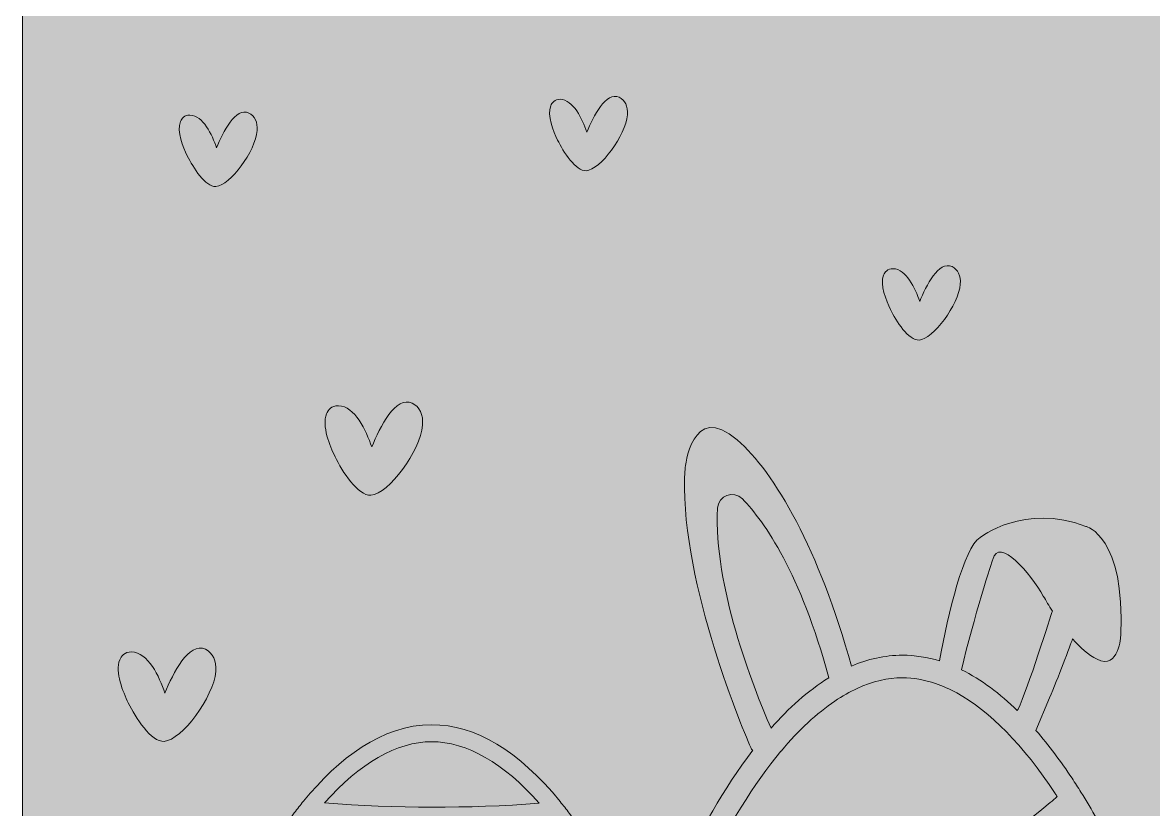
# Model space of a CAD drawing. Extents: x 254 to 755, y -942 to -58.
# Drawn here: x 254 to 575.9, y -710.1 to -486.1 of the extents above; entities that cross this region are included whole.
import ezdxf

# ---------------------------------------------------------------- set-up
doc = ezdxf.new("R2010")
doc.units = 0
doc.header["$MEASUREMENT"] = 0
doc.layers.add('Layer 1', color=7, linetype='Continuous', lineweight=0)

# ---------------------------------------------------------------- blocks, each defined once
blk = doc.blocks.new('Block_0')
at = {"layer": 'Layer 1', "true_color": 0xffdab2, "transparency": 33554687}
h = blk.add_hatch(color=41, dxfattribs=at)
h.dxf.hatch_style = 2
edge = h.paths.add_edge_path()
edge.add_spline(control_points=[(504.39, -90.05), (515.28, -90.05), (523.35, -98.96), (523.81, -109.5), (524.28, -120), (514.54, -128.94), (504.39, -128.94), (493.48, -128.94), (485.4, -120.03), (484.94, -109.5), (484.47, -99), (494.22, -90.05), (504.39, -90.05)], knot_values=[0, 0, 0, 0, 1, 1, 1, 2, 2, 2, 3, 3, 3, 4, 4, 4, 4], degree=3, periodic=0)
edge = h.paths.add_edge_path()
edge.add_spline(control_points=[(754.9, -238.7), (753.66, -204.71), (725.72, -177.56), (691.46, -177.56), (691.46, -177.56), (685.55, -177.56), (685.55, -177.56), (684.32, -146.16), (658.48, -121.11), (626.8, -121.11), (626.8, -121.11), (584.65, -121.11), (584.65, -121.11), (576.14, -84.71), (543.5, -57.62), (504.49, -57.62), (465.5, -57.62), (432.86, -84.71), (424.35, -121.11), (424.35, -121.11), (382.2, -121.11), (382.2, -121.11), (365.97, -121.11), (351.26, -127.7), (340.62, -138.33), (330.53, -148.44), (324.08, -162.27), (323.46, -177.56), (323.46, -177.56), (317.54, -177.56), (317.54, -177.56), (300, -177.56), (284.14, -184.66), (272.64, -196.16), (261.65, -207.14), (254.7, -222.09), (254.1, -238.7), (254.07, -239.48), (254.05, -240.25), (254.05, -241.05), (254.05, -241.05), (254.05, -914.85), (254.05, -914.85), (254.05, -930.06), (266.36, -942.38), (281.57, -942.38), (281.57, -942.38), (727.43, -942.38), (727.43, -942.38), (742.64, -942.38), (754.95, -930.06), (754.95, -914.85), (754.95, -914.85), (754.95, -241.05), (754.95, -241.05), (754.95, -240.25), (754.93, -239.48), (754.9, -238.7)], knot_values=[0, 0, 0, 0, 1, 1, 1, 2, 2, 2, 3, 3, 3, 4, 4, 4, 5, 5, 5, 6, 6, 6, 7, 7, 7, 8, 8, 8, 9, 9, 9, 10, 10, 10, 11, 11, 11, 12, 12, 12, 13, 13, 13, 14, 14, 14, 15, 15, 15, 16, 16, 16, 17, 17, 17, 18, 18, 18, 19, 19, 19, 19], degree=3, periodic=0)
at = {"layer": 'Layer 1', "true_color": 0x542400, "transparency": 33554687}
h = blk.add_hatch(color=38, dxfattribs=at)
h.dxf.hatch_style = 2
edge = h.paths.add_edge_path()
edge.add_spline(control_points=[(426.2, -512.42), (425.73, -518.25), (418.5, -528.05), (414.48, -528.32), (411.51, -528.51), (407.95, -522.91), (406.32, -519.57), (405.12, -517.12), (403.28, -512.59), (404.39, -509.81), (404.73, -508.96), (405.48, -507.96), (407.08, -507.99), (410.83, -508.07), (413.37, -513.61), (414.66, -517.33), (416.49, -512.81), (420.08, -505.65), (423.86, -507.41), (425.54, -508.19), (426.39, -510.01), (426.2, -512.42)], knot_values=[0, 0, 0, 0, 1, 1, 1, 2, 2, 2, 3, 3, 3, 4, 4, 4, 5, 5, 5, 6, 6, 6, 7, 7, 7, 7], degree=3, periodic=0)
h = blk.add_hatch(color=38, dxfattribs=at)
h.dxf.hatch_style = 2
edge = h.paths.add_edge_path()
edge.add_spline(control_points=[(320.81, -516.9), (320.34, -522.73), (313.11, -532.54), (309.09, -532.8), (306.11, -533), (302.56, -527.4), (300.93, -524.06), (299.73, -521.61), (297.88, -517.08), (298.99, -514.29), (299.33, -513.44), (300.08, -512.44), (301.68, -512.47), (305.43, -512.55), (307.98, -518.1), (309.26, -521.82), (311.09, -517.29), (314.68, -510.13), (318.46, -511.89), (320.14, -512.67), (321, -514.5), (320.81, -516.9)], knot_values=[0, 0, 0, 0, 1, 1, 1, 2, 2, 2, 3, 3, 3, 4, 4, 4, 5, 5, 5, 6, 6, 6, 7, 7, 7, 7], degree=3, periodic=0)
h = blk.add_hatch(color=38, dxfattribs=at)
h.dxf.hatch_style = 2
edge = h.paths.add_edge_path()
edge.add_spline(control_points=[(520.95, -560.63), (520.48, -566.46), (513.25, -576.27), (509.23, -576.53), (506.26, -576.72), (502.7, -571.12), (501.07, -567.78), (499.87, -565.33), (498.02, -560.81), (499.13, -558.02), (499.47, -557.17), (500.22, -556.17), (501.82, -556.2), (505.57, -556.28), (508.12, -561.83), (509.4, -565.54), (511.23, -561.02), (514.82, -553.86), (518.6, -555.62), (520.29, -556.4), (521.14, -558.23), (520.95, -560.63)], knot_values=[0, 0, 0, 0, 1, 1, 1, 2, 2, 2, 3, 3, 3, 4, 4, 4, 5, 5, 5, 6, 6, 6, 7, 7, 7, 7], degree=3, periodic=0)
h = blk.add_hatch(color=38, dxfattribs=at)
h.dxf.hatch_style = 2
edge = h.paths.add_edge_path()
edge.add_spline(control_points=[(367.89, -600.78), (367.3, -608.08), (358.25, -620.36), (353.21, -620.69), (349.49, -620.94), (345.03, -613.92), (342.99, -609.74), (341.49, -606.67), (339.17, -600.99), (340.56, -597.51), (340.99, -596.44), (341.93, -595.19), (343.94, -595.22), (348.63, -595.32), (351.82, -602.27), (353.43, -606.93), (355.72, -601.26), (360.22, -592.3), (364.96, -594.5), (367.06, -595.48), (368.13, -597.76), (367.89, -600.78)], knot_values=[0, 0, 0, 0, 1, 1, 1, 2, 2, 2, 3, 3, 3, 4, 4, 4, 5, 5, 5, 6, 6, 6, 7, 7, 7, 7], degree=3, periodic=0)
h = blk.add_hatch(color=38, dxfattribs=at)
h.dxf.hatch_style = 2
edge = h.paths.add_edge_path()
edge.add_spline(control_points=[(309.03, -670.85), (308.44, -678.15), (299.38, -690.44), (294.34, -690.77), (290.62, -691.01), (286.17, -684), (284.12, -679.81), (282.62, -676.74), (280.31, -671.07), (281.7, -667.58), (282.12, -666.52), (283.06, -665.27), (285.07, -665.3), (289.77, -665.4), (292.95, -672.35), (294.56, -677.01), (296.86, -671.34), (301.35, -662.37), (306.09, -664.57), (308.2, -665.55), (309.27, -667.84), (309.03, -670.85)], knot_values=[0, 0, 0, 0, 1, 1, 1, 2, 2, 2, 3, 3, 3, 4, 4, 4, 5, 5, 5, 6, 6, 6, 7, 7, 7, 7], degree=3, periodic=0)
at = {"layer": 'Layer 1'}
for points, knots in [([(754.9, -238.7), (753.66, -204.71), (725.72, -177.56), (691.46, -177.56), (691.46, -177.56), (685.55, -177.56), (685.55, -177.56), (684.32, -146.16), (658.48, -121.11), (626.8, -121.11), (626.8, -121.11), (584.65, -121.11), (584.65, -121.11), (576.14, -84.71), (543.5, -57.62), (504.49, -57.62), (465.5, -57.62), (432.86, -84.71), (424.35, -121.11), (424.35, -121.11), (382.2, -121.11), (382.2, -121.11), (365.97, -121.11), (351.26, -127.7), (340.62, -138.33), (330.53, -148.44), (324.08, -162.27), (323.46, -177.56), (323.46, -177.56), (317.54, -177.56), (317.54, -177.56), (300, -177.56), (284.14, -184.66), (272.64, -196.16), (261.65, -207.14), (254.7, -222.09), (254.1, -238.7), (254.07, -239.48), (254.05, -240.25), (254.05, -241.05), (254.05, -241.05), (254.05, -914.85), (254.05, -914.85), (254.05, -930.06), (266.36, -942.38), (281.57, -942.38), (281.57, -942.38), (727.43, -942.38), (727.43, -942.38), (742.64, -942.38), (754.95, -930.06), (754.95, -914.85), (754.95, -914.85), (754.95, -241.05), (754.95, -241.05), (754.95, -240.25), (754.93, -239.48), (754.9, -238.7)], [0, 0, 0, 0, 1, 1, 1, 2, 2, 2, 3, 3, 3, 4, 4, 4, 5, 5, 5, 6, 6, 6, 7, 7, 7, 8, 8, 8, 9, 9, 9, 10, 10, 10, 11, 11, 11, 12, 12, 12, 13, 13, 13, 14, 14, 14, 15, 15, 15, 16, 16, 16, 17, 17, 17, 18, 18, 18, 19, 19, 19, 19]), ([(426.2, -512.42), (425.73, -518.25), (418.5, -528.05), (414.48, -528.32), (411.51, -528.51), (407.95, -522.91), (406.32, -519.57), (405.12, -517.12), (403.28, -512.59), (404.39, -509.81), (404.73, -508.96), (405.48, -507.96), (407.08, -507.99), (410.83, -508.07), (413.37, -513.61), (414.66, -517.33), (416.49, -512.81), (420.08, -505.65), (423.86, -507.41), (425.54, -508.19), (426.39, -510.01), (426.2, -512.42)], [0, 0, 0, 0, 1, 1, 1, 2, 2, 2, 3, 3, 3, 4, 4, 4, 5, 5, 5, 6, 6, 6, 7, 7, 7, 7]), ([(320.81, -516.9), (320.34, -522.73), (313.11, -532.54), (309.09, -532.8), (306.11, -533), (302.56, -527.4), (300.93, -524.06), (299.73, -521.61), (297.88, -517.08), (298.99, -514.29), (299.33, -513.44), (300.08, -512.44), (301.68, -512.47), (305.43, -512.55), (307.98, -518.1), (309.26, -521.82), (311.09, -517.29), (314.68, -510.13), (318.46, -511.89), (320.14, -512.67), (321, -514.5), (320.81, -516.9)], [0, 0, 0, 0, 1, 1, 1, 2, 2, 2, 3, 3, 3, 4, 4, 4, 5, 5, 5, 6, 6, 6, 7, 7, 7, 7]), ([(520.95, -560.63), (520.48, -566.46), (513.25, -576.27), (509.23, -576.53), (506.26, -576.72), (502.7, -571.12), (501.07, -567.78), (499.87, -565.33), (498.02, -560.81), (499.13, -558.02), (499.47, -557.17), (500.22, -556.17), (501.82, -556.2), (505.57, -556.28), (508.12, -561.83), (509.4, -565.54), (511.23, -561.02), (514.82, -553.86), (518.6, -555.62), (520.29, -556.4), (521.14, -558.23), (520.95, -560.63)], [0, 0, 0, 0, 1, 1, 1, 2, 2, 2, 3, 3, 3, 4, 4, 4, 5, 5, 5, 6, 6, 6, 7, 7, 7, 7]), ([(717.95, -817.91), (717.76, -816.03), (717.52, -814.08), (717.24, -812.13), (716.17, -804.46), (714.44, -796.06), (712.17, -787.43), (712.06, -786.98), (711.94, -786.54), (711.82, -786.09), (711.48, -784.81), (711.12, -783.51), (710.75, -782.22), (710.59, -781.66), (710.43, -781.1), (710.27, -780.53), (710.27, -780.53), (709.77, -778.84), (709.77, -778.84), (709.71, -778.64), (709.64, -778.44), (709.59, -778.23), (709.53, -778.03), (709.46, -777.83), (709.41, -777.63), (709.07, -776.5), (708.71, -775.33), (708.31, -774.07), (708.18, -773.67), (708.05, -773.27), (707.93, -772.87), (707.31, -770.95), (706.67, -769.03), (706.02, -767.15), (705.82, -766.57), (705.61, -765.99), (705.41, -765.41), (704.86, -763.86), (704.31, -762.33), (703.73, -760.8), (701.2, -754.01), (698.45, -747.49), (695.59, -741.42), (695.38, -740.99), (695.18, -740.57), (694.98, -740.14), (694.51, -739.17), (694.03, -738.2), (693.56, -737.25), (692.77, -735.66), (691.97, -734.11), (691.15, -732.59), (690.49, -731.33), (689.77, -730.02), (689.02, -728.68), (689.01, -728.66), (689, -728.65), (688.99, -728.63), (688.14, -727.12), (687.28, -725.65), (686.43, -724.22), (685.97, -723.47), (685.53, -722.74), (685.08, -722.02), (685.02, -721.92), (684.95, -721.82), (684.89, -721.72), (684.28, -720.74), (683.67, -719.78), (683.06, -718.86), (682.96, -718.7), (682.86, -718.55), (682.75, -718.39), (682.69, -718.28), (682.61, -718.18), (682.55, -718.07), (680.94, -715.65), (679.33, -713.37), (677.7, -711.23), (676.84, -710.09), (675.97, -708.99), (675.11, -707.92), (663.24, -693.39), (650.97, -686.04), (638.52, -686.04), (624.37, -686.04), (612, -695.67), (602.03, -707.81), (601.15, -708.89), (600.28, -710), (599.43, -711.12), (597.78, -713.28), (596.21, -715.5), (594.72, -717.73), (594.54, -717.98), (594.38, -718.24), (594.21, -718.49), (593.59, -719.42), (593, -720.35), (592.42, -721.28), (591.8, -722.25), (591.21, -723.22), (590.63, -724.19), (589.72, -725.7), (588.85, -727.19), (588.02, -728.67), (587.26, -730.03), (586.53, -731.38), (585.83, -732.69), (585.02, -734.21), (584.26, -735.69), (583.54, -737.12), (583.06, -738.09), (582.59, -739.04), (582.15, -739.97), (581.91, -740.45), (581.68, -740.94), (581.45, -741.42), (579.96, -744.57), (578.5, -747.86), (577.08, -751.24), (576.66, -750.07), (576.24, -748.91), (575.81, -747.74), (573.1, -740.49), (570.13, -733.39), (566.95, -726.67), (565.54, -723.69), (563.93, -720.46), (562.13, -717.07), (561.38, -715.67), (560.61, -714.25), (559.8, -712.81), (558.39, -710.32), (556.9, -707.77), (555.31, -705.23), (554.48, -703.91), (553.63, -702.58), (552.76, -701.26), (549.63, -696.57), (546.21, -691.95), (542.49, -687.67), (542.49, -687.67), (546.36, -678.42), (546.36, -678.42), (546.36, -678.42), (546.38, -678.39), (546.38, -678.39), (548.71, -673.02), (552.26, -663.41), (552.92, -661.61), (555.06, -664.06), (557.41, -666.15), (559.89, -667.39), (566.19, -670.54), (566.64, -660.64), (566.64, -660.64), (567.99, -632.28), (556.74, -629.58), (556.74, -629.58), (539.19, -622.83), (526.58, -632.73), (526.58, -632.73), (521.91, -635.76), (517.59, -654.21), (515.06, -667.88), (511.66, -666.83), (508.13, -666.25), (504.5, -666.25), (499.44, -666.25), (494.58, -667.37), (489.96, -669.34), (480.87, -636.37), (468.11, -614.09), (457.49, -604.94), (444.43, -593.69), (442.63, -613.04), (442.63, -613.04), (440.57, -642.62), (458.21, -685.32), (461.3, -692.54), (461.44, -692.86), (461.66, -693.11), (461.92, -693.3), (453.39, -704.43), (446.65, -716.96), (442.06, -726.67), (439.97, -731.08), (437.97, -735.65), (436.08, -740.32), (435.48, -741.81), (434.89, -743.3), (434.31, -744.81), (433.49, -746.94), (432.69, -749.09), (431.92, -751.25), (430.5, -747.86), (429.04, -744.58), (427.55, -741.42), (427.35, -740.99), (427.14, -740.57), (426.94, -740.14), (426.47, -739.17), (425.99, -738.2), (425.52, -737.25), (424.73, -735.66), (423.93, -734.11), (423.12, -732.59), (422.45, -731.33), (421.73, -730.02), (420.98, -728.68), (420.97, -728.66), (420.96, -728.65), (420.95, -728.63), (420.11, -727.12), (419.24, -725.65), (418.39, -724.22), (417.94, -723.47), (417.49, -722.74), (417.04, -722.02), (416.98, -721.92), (416.91, -721.82), (416.85, -721.72), (416.24, -720.74), (415.63, -719.78), (415.02, -718.86), (414.92, -718.7), (414.82, -718.55), (414.72, -718.39), (414.65, -718.28), (414.58, -718.18), (414.51, -718.07), (412.91, -715.65), (411.29, -713.37), (409.66, -711.23), (408.8, -710.09), (407.93, -708.99), (407.07, -707.92), (395.2, -693.39), (382.93, -686.04), (370.48, -686.04), (356.33, -686.04), (343.96, -695.67), (334, -707.81), (333.11, -708.89), (332.24, -710), (331.39, -711.12), (329.74, -713.28), (328.17, -715.5), (326.68, -717.73), (326.51, -717.98), (326.34, -718.24), (326.17, -718.49), (325.56, -719.42), (324.96, -720.35), (324.38, -721.28), (323.76, -722.25), (323.17, -723.22), (322.59, -724.19), (321.69, -725.7), (320.82, -727.19), (319.99, -728.67), (319.22, -730.03), (318.49, -731.38), (317.79, -732.69), (316.98, -734.21), (316.22, -735.69), (315.5, -737.12), (315.02, -738.09), (314.55, -739.04), (314.11, -739.97), (313.87, -740.45), (313.64, -740.94), (313.41, -741.42), (311.53, -745.41), (309.68, -749.63), (307.92, -753.97), (307.36, -755.37), (306.8, -756.76), (306.29, -758.1), (305.27, -760.73), (304.32, -763.33), (303.45, -765.81), (303.32, -766.17), (303.2, -766.53), (303.07, -766.89), (302.72, -767.91), (302.37, -768.94), (302.03, -769.96), (301.73, -770.87), (301.42, -771.79), (301.12, -772.71), (300.61, -774.3), (300.12, -775.89), (299.64, -777.48), (299.58, -777.67), (299.52, -777.86), (299.47, -778.06), (299.23, -778.8), (299.01, -779.55), (298.8, -780.29), (298.61, -780.92), (298.43, -781.55), (298.25, -782.19), (296.13, -789.69), (294.37, -797.11), (293.07, -804.1), (292.79, -805.6), (292.54, -807.04), (292.32, -808.38), (291.89, -811.08), (291.52, -813.75), (291.22, -816.33), (291.04, -817.94), (290.9, -819.36), (290.8, -820.69), (290.57, -823.55), (290.45, -826.29), (290.45, -828.85), (290.45, -837.06), (291.67, -845.15), (294.08, -852.9), (294.63, -854.68), (295.25, -856.46), (295.94, -858.22), (297.09, -861.19), (298.44, -864.1), (299.94, -866.91), (300.15, -867.31), (300.36, -867.71), (300.59, -868.11), (301.06, -868.97), (301.57, -869.84), (302.09, -870.71), (302.63, -871.6), (303.18, -872.48), (303.76, -873.36), (303.99, -873.97), (304.25, -874.58), (304.57, -875.2), (304.92, -875.86), (305.3, -876.54), (305.98, -877.2), (306.17, -877.36), (306.36, -877.53), (306.57, -877.67), (306.72, -877.75), (306.85, -877.84), (307, -877.91), (307, -877.92), (307, -877.92), (307, -877.92), (308.29, -879.62), (309.64, -881.25), (311.05, -882.83), (312.13, -884.04), (313.24, -885.22), (314.39, -886.36), (329.22, -901.07), (349.27, -909.52), (370.48, -909.52), (390.7, -909.52), (410.01, -901.87), (424.85, -887.99), (425.34, -887.53), (425.83, -887.07), (426.3, -886.59), (427.49, -885.43), (428.63, -884.23), (429.74, -883), (431.13, -881.46), (432.45, -879.88), (433.69, -878.26), (433.69, -878.26), (433.69, -878.25), (433.69, -878.25), (433.89, -878), (434.08, -877.75), (434.27, -877.5), (434.7, -876.95), (435.1, -876.39), (435.5, -875.83), (451.52, -896.54), (476.49, -909.89), (504.5, -909.89), (532.34, -909.89), (557.18, -896.71), (573.19, -876.21), (573.42, -876.54), (573.68, -876.88), (574.02, -877.2), (574.21, -877.36), (574.4, -877.53), (574.61, -877.67), (574.76, -877.75), (574.89, -877.84), (575.03, -877.91), (575.03, -877.92), (575.04, -877.92), (575.04, -877.92), (576.33, -879.62), (577.67, -881.25), (579.08, -882.83), (580.17, -884.04), (581.28, -885.22), (582.43, -886.36), (597.26, -901.07), (617.3, -909.52), (638.52, -909.52), (658.73, -909.52), (678.04, -901.87), (692.89, -887.99), (693.38, -887.53), (693.86, -887.07), (694.34, -886.59), (695.52, -885.43), (696.67, -884.23), (697.78, -883), (699.17, -881.46), (700.49, -879.88), (701.73, -878.26), (701.73, -878.26), (701.73, -878.25), (701.73, -878.25), (701.93, -878), (702.12, -877.75), (702.31, -877.5), (703.22, -876.31), (704.09, -875.09), (704.92, -873.85), (705.58, -872.87), (706.22, -871.87), (706.82, -870.85), (706.99, -870.58), (707.16, -870.31), (707.32, -870.04), (707.32, -870.03), (707.32, -870.03), (707.32, -870.02), (707.91, -869.04), (708.47, -868.05), (709, -867.05), (714.2, -857.34), (717.4, -846.58), (718.29, -835.39), (718.46, -833.31), (718.54, -831.15), (718.55, -828.99), (718.55, -828.99), (718.55, -828.85), (718.55, -828.85), (718.55, -825.54), (718.35, -821.86), (717.95, -817.91)], [0, 0, 0, 0, 1, 1, 1, 2, 2, 2, 3, 3, 3, 4, 4, 4, 5, 5, 5, 6, 6, 6, 7, 7, 7, 8, 8, 8, 9, 9, 9, 10, 10, 10, 11, 11, 11, 12, 12, 12, 13, 13, 13, 14, 14, 14, 15, 15, 15, 16, 16, 16, 17, 17, 17, 18, 18, 18, 19, 19, 19, 20, 20, 20, 21, 21, 21, 22, 22, 22, 23, 23, 23, 24, 24, 24, 25, 25, 25, 26, 26, 26, 27, 27, 27, 28, 28, 28, 29, 29, 29, 30, 30, 30, 31, 31, 31, 32, 32, 32, 33, 33, 33, 34, 34, 34, 35, 35, 35, 36, 36, 36, 37, 37, 37, 38, 38, 38, 39, 39, 39, 40, 40, 40, 41, 41, 41, 42, 42, 42, 43, 43, 43, 44, 44, 44, 45, 45, 45, 46, 46, 46, 47, 47, 47, 48, 48, 48, 49, 49, 49, 50, 50, 50, 51, 51, 51, 52, 52, 52, 53, 53, 53, 54, 54, 54, 55, 55, 55, 56, 56, 56, 57, 57, 57, 58, 58, 58, 59, 59, 59, 60, 60, 60, 61, 61, 61, 62, 62, 62, 63, 63, 63, 64, 64, 64, 65, 65, 65, 66, 66, 66, 67, 67, 67, 68, 68, 68, 69, 69, 69, 70, 70, 70, 71, 71, 71, 72, 72, 72, 73, 73, 73, 74, 74, 74, 75, 75, 75, 76, 76, 76, 77, 77, 77, 78, 78, 78, 79, 79, 79, 80, 80, 80, 81, 81, 81, 82, 82, 82, 83, 83, 83, 84, 84, 84, 85, 85, 85, 86, 86, 86, 87, 87, 87, 88, 88, 88, 89, 89, 89, 90, 90, 90, 91, 91, 91, 92, 92, 92, 93, 93, 93, 94, 94, 94, 95, 95, 95, 96, 96, 96, 97, 97, 97, 98, 98, 98, 99, 99, 99, 100, 100, 100, 101, 101, 101, 102, 102, 102, 103, 103, 103, 104, 104, 104, 105, 105, 105, 106, 106, 106, 107, 107, 107, 108, 108, 108, 109, 109, 109, 110, 110, 110, 111, 111, 111, 112, 112, 112, 113, 113, 113, 114, 114, 114, 115, 115, 115, 116, 116, 116, 117, 117, 117, 118, 118, 118, 119, 119, 119, 120, 120, 120, 121, 121, 121, 122, 122, 122, 123, 123, 123, 124, 124, 124, 125, 125, 125, 126, 126, 126, 127, 127, 127, 128, 128, 128, 129, 129, 129, 130, 130, 130, 131, 131, 131, 132, 132, 132, 133, 133, 133, 134, 134, 134, 135, 135, 135, 136, 136, 136, 137, 137, 137, 138, 138, 138, 139, 139, 139, 140, 140, 140, 141, 141, 141, 142, 142, 142, 143, 143, 143, 144, 144, 144, 145, 145, 145, 146, 146, 146, 147, 147, 147, 148, 148, 148, 149, 149, 149, 150, 150, 150, 151, 151, 151, 151]), ([(367.89, -600.78), (367.3, -608.08), (358.25, -620.36), (353.21, -620.69), (349.49, -620.94), (345.03, -613.92), (342.99, -609.74), (341.49, -606.67), (339.17, -600.99), (340.56, -597.51), (340.99, -596.44), (341.93, -595.19), (343.94, -595.22), (348.63, -595.32), (351.82, -602.27), (353.43, -606.93), (355.72, -601.26), (360.22, -592.3), (364.96, -594.5), (367.06, -595.48), (368.13, -597.76), (367.89, -600.78)], [0, 0, 0, 0, 1, 1, 1, 2, 2, 2, 3, 3, 3, 4, 4, 4, 5, 5, 5, 6, 6, 6, 7, 7, 7, 7]), ([(451.85, -624.42), (452.02, -620.8), (456.44, -619.15), (458.95, -621.75), (465.34, -628.37), (475.48, -642.85), (483.54, -672.69), (477.58, -676.37), (472.07, -681.37), (467.08, -687.03), (461.63, -674.54), (450.78, -646.62), (451.85, -624.42)], [0, 0, 0, 0, 1, 1, 1, 2, 2, 2, 3, 3, 3, 4, 4, 4, 4]), ([(530.19, -639.04), (531.99, -632.28), (540.99, -643.09), (544.59, -649.39), (545.36, -650.74), (546.22, -652.21), (547.16, -653.7), (546.86, -654.68), (540.05, -676.19), (537.44, -681.57), (537.44, -681.57), (537.43, -681.57), (537.43, -681.57), (537.43, -681.57), (537.43, -681.59), (537.43, -681.59), (537.43, -681.59), (537.19, -682.03), (537.19, -682.03), (532.3, -677.25), (527, -673.19), (521.32, -670.39), (524.71, -655.73), (530.19, -639.04), (530.19, -639.04)], [0, 0, 0, 0, 1, 1, 1, 2, 2, 2, 3, 3, 3, 4, 4, 4, 5, 5, 5, 6, 6, 6, 7, 7, 7, 8, 8, 8, 8]), ([(309.03, -670.85), (308.44, -678.15), (299.38, -690.44), (294.34, -690.77), (290.62, -691.01), (286.17, -684), (284.12, -679.81), (282.62, -676.74), (280.31, -671.07), (281.7, -667.58), (282.12, -666.52), (283.06, -665.27), (285.07, -665.3), (289.77, -665.4), (292.95, -672.35), (294.56, -677.01), (296.86, -671.34), (301.35, -662.37), (306.09, -664.57), (308.2, -665.55), (309.27, -667.84), (309.03, -670.85)], [0, 0, 0, 0, 1, 1, 1, 2, 2, 2, 3, 3, 3, 4, 4, 4, 5, 5, 5, 6, 6, 6, 7, 7, 7, 7]), ([(442.8, -740.86), (444.41, -736.96), (446.1, -733.13), (447.86, -729.41), (454.74, -714.85), (462.21, -702.8), (469.92, -693.6), (469.92, -693.6), (470.09, -693.6), (470.09, -693.6), (470.09, -693.6), (470.06, -693.56), (470.03, -693.48), (475.02, -687.53), (480.13, -682.77), (485.24, -679.33), (487.37, -677.88), (489.51, -676.67), (491.63, -675.69), (495.97, -673.69), (500.28, -672.66), (504.5, -672.66), (507.61, -672.66), (510.76, -673.22), (513.94, -674.31), (515.93, -674.99), (517.93, -675.88), (519.93, -676.98), (529.4, -682.16), (538.93, -691.9), (547.93, -705.58), (548.13, -705.88), (548.32, -706.18), (548.51, -706.49), (547.88, -707.05), (547.23, -707.62), (546.58, -708.18), (520.93, -730.16), (488.68, -742.29), (454.5, -742.61), (454.05, -742.61), (453.6, -742.61), (453.14, -742.61), (450.32, -742.61), (447.5, -742.53), (444.72, -742.36), (443.89, -742.32), (443.06, -742.26), (442.25, -742.2), (442.42, -741.75), (442.61, -741.31), (442.8, -740.86)], [0, 0, 0, 0, 1, 1, 1, 2, 2, 2, 3, 3, 3, 4, 4, 4, 5, 5, 5, 6, 6, 6, 7, 7, 7, 8, 8, 8, 9, 9, 9, 10, 10, 10, 11, 11, 11, 12, 12, 12, 13, 13, 13, 14, 14, 14, 15, 15, 15, 16, 16, 16, 17, 17, 17, 17]), ([(370.48, -690.88), (380.53, -690.88), (390.95, -696.89), (401.11, -708.41), (380.77, -709.93), (360.33, -709.87), (339.99, -708.31), (350.05, -696.98), (360.51, -690.88), (370.48, -690.88)], [0, 0, 0, 0, 1, 1, 1, 2, 2, 2, 3, 3, 3, 3])]:
    blk.add_open_spline(points, degree=3, knots=knots, dxfattribs=at)

msp = doc.modelspace()

# ---------------------------------------------------------------- block references
at = {"layer": 'Layer 1'}
msp.add_blockref('Block_0', (0, 0), dxfattribs=at)

doc.saveas('drawing.dxf')
